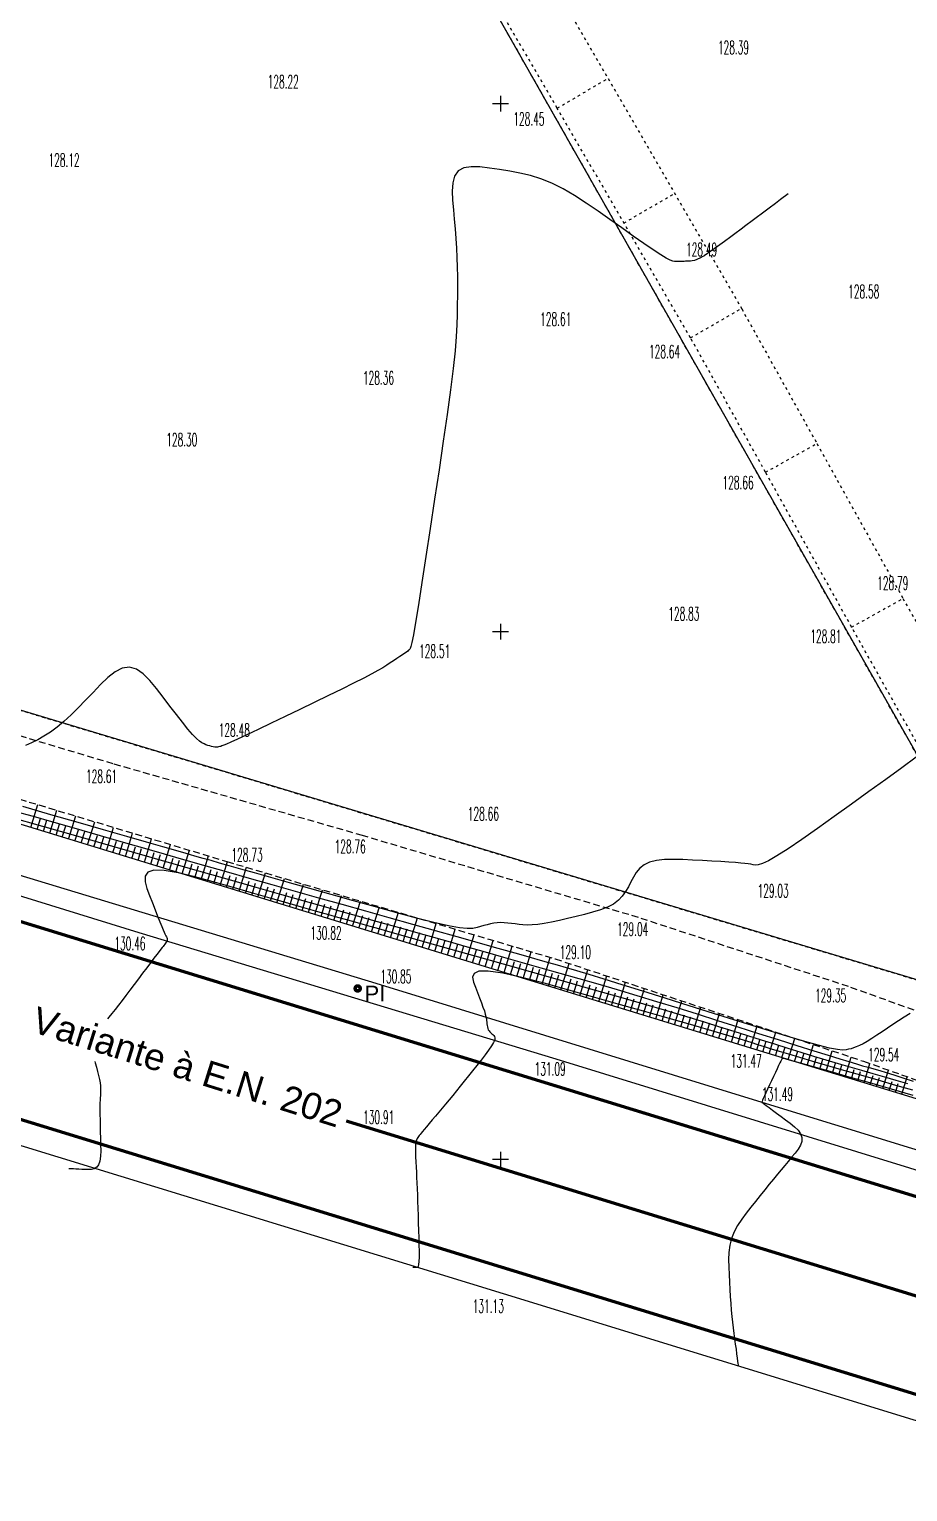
# Model space of a CAD drawing. Header units: metres. Extents: x -11440 to -11260, y 271097 to 271240.
# Drawn here: x -11357.8 to -11324.6, y 271127.4 to 271182.8 of the extents above; entities that cross this region are included whole.
import ezdxf

# ---------------------------------------------------------------- set-up
doc = ezdxf.new("R2010")
doc.units = ezdxf.units.M
doc.header["$LTSCALE"] = 0.04
for name, pattern in [('DOT2', [3.175, 0, -3.175]), ('HIDDEN', [9.525, 6.35, -3.175]), ('HIDDEN2', [4.7625, 3.175, -1.5875])]:
    doc.linetypes.add(name, pattern=pattern)
for name, color, linetype in [('A-cotas', 223, 'Continuous'), ('A-Invisivel', 1, 'HIDDEN2'), ('CV', 40, 'Continuous'), ('CVD', 9, 'Continuous'), ('I-poste_ilumi', 4, 'Continuous'), ('leg-txtcinza', 250, 'Continuous'), ('P-Bardos', 64, 'DOT2'), ('P-Caminho', 1, 'HIDDEN'), ('P-Estrada', 251, 'Continuous'), ('P-Limite1', 222, 'Continuous'), ('P-Passadiço', 1, 'Continuous'), ('P-Talude_Base', 126, 'HIDDEN'), ('P-Talude_Trama', 126, 'Continuous'), ('P-Texto', 148, 'Continuous'), ('pla-rede_geodesica', 4, 'Continuous'), ('T-SinHorizontal', 254, 'Continuous')]:
    doc.layers.add(name, color=color, linetype=linetype)
doc.styles.add('ARIAL', font='arial.ttf')
doc.styles.add('COTAS', font='romans.shx', dxfattribs={"width": 0.6, "height": 0.6})

msp = doc.modelspace()

# ---------------------------------------------------------------- linework, layer by layer
at = {"layer": 'A-Invisivel'}
msp.add_lwpolyline([(-11375.188, 271162.14), (-11318.395, 271145.052), (-11341.286, 271185.419), (-11349.49, 271198.1)], dxfattribs=at)
at = {"layer": 'CV', "linetype": 'Continuous'}
for points in [[(-11329.112, 271176.585, 128.5), (-11329.393, 271176.375, 128.5), (-11329.591, 271176.226, 128.5), (-11329.829, 271176.048, 128.5), (-11330.08, 271175.859, 128.5), (-11330.318, 271175.68, 128.5), (-11330.516, 271175.532, 128.5), (-11330.516, 271175.532, 128.5), (-11330.655, 271175.428, 128.5), (-11330.754, 271175.354, 128.5), (-11330.839, 271175.29, 128.5), (-11330.938, 271175.215, 128.5), (-11331.077, 271175.111, 128.5), (-11331.077, 271175.111, 128.5), (-11331.275, 271174.963, 128.5), (-11331.516, 271174.784, 128.5), (-11331.776, 271174.595, 128.5), (-11332.03, 271174.415, 128.5), (-11332.253, 271174.266, 128.5), (-11332.253, 271174.266, 128.5), (-11332.428, 271174.161, 128.5), (-11332.56, 271174.096, 128.5), (-11332.658, 271174.061, 128.5), (-11332.735, 271174.046, 128.5), (-11332.801, 271174.04, 128.5), (-11332.801, 271174.04, 128.5), (-11332.865, 271174.037, 128.5), (-11332.928, 271174.034, 128.5), (-11332.99, 271174.03, 128.5), (-11333.05, 271174.027, 128.5), (-11333.107, 271174.025, 128.5), (-11333.107, 271174.025, 128.5), (-11333.161, 271174.023, 128.5), (-11333.213, 271174.022, 128.5), (-11333.262, 271174.02, 128.5), (-11333.311, 271174.019, 128.5), (-11333.358, 271174.018, 128.5), (-11333.358, 271174.018, 128.5), (-11333.408, 271174.02, 128.5), (-11333.475, 271174.034, 128.5), (-11333.573, 271174.074, 128.5), (-11333.721, 271174.152, 128.5), (-11333.933, 271174.281, 128.5), (-11333.933, 271174.281, 128.5), (-11334.22, 271174.47, 128.5), (-11334.572, 271174.71, 128.5), (-11334.972, 271174.989, 128.5), (-11335.405, 271175.293, 128.5), (-11335.854, 271175.61, 128.5), (-11335.854, 271175.61, 128.5), (-11336.305, 271175.927, 128.5), (-11336.754, 271176.234, 128.5), (-11337.197, 271176.521, 128.5), (-11337.631, 271176.776, 128.5), (-11338.055, 271176.99, 128.5), (-11338.055, 271176.99, 128.5), (-11338.467, 271177.155, 128.5), (-11338.867, 271177.279, 128.5), (-11339.26, 271177.372, 128.5), (-11339.646, 271177.444, 128.5), (-11340.031, 271177.506, 128.5), (-11340.031, 271177.506, 128.5), (-11340.412, 271177.564, 128.5), (-11340.776, 271177.604, 128.5), (-11341.107, 271177.61, 128.5), (-11341.388, 271177.566, 128.5), (-11341.602, 271177.453, 128.5), (-11341.602, 271177.453, 128.5), (-11341.738, 271177.262, 128.5), (-11341.808, 271177.002, 128.5), (-11341.828, 271176.691, 128.5), (-11341.814, 271176.347, 128.5), (-11341.784, 271175.985, 128.5), (-11341.784, 271175.985, 128.5), (-11341.751, 271175.621, 128.5), (-11341.72, 271175.257, 128.5), (-11341.692, 271174.894, 128.5), (-11341.667, 271174.531, 128.5), (-11341.649, 271174.17, 128.5), (-11341.649, 271174.17, 128.5), (-11341.637, 271173.811, 128.5), (-11341.631, 271173.452, 128.5), (-11341.629, 271173.095, 128.5), (-11341.631, 271172.739, 128.5), (-11341.633, 271172.382, 128.5), (-11341.633, 271172.382, 128.5), (-11341.637, 271172.021, 128.5), (-11341.648, 271171.629, 128.5), (-11341.671, 271171.177, 128.5), (-11341.715, 271170.633, 128.5), (-11341.786, 271169.968, 128.5), (-11341.786, 271169.968, 128.5), (-11341.887, 271169.16, 128.5), (-11342.016, 271168.231, 128.5), (-11342.164, 271167.211, 128.5), (-11342.325, 271166.13, 128.5), (-11342.494, 271165.019, 128.5), (-11342.494, 271165.019, 128.5), (-11342.662, 271163.91, 128.5), (-11342.824, 271162.844, 128.5), (-11342.974, 271161.867, 128.5), (-11343.106, 271161.021, 128.5), (-11343.214, 271160.35, 128.5), (-11343.214, 271160.35, 128.5), (-11343.294, 271159.884, 128.5), (-11343.35, 271159.594, 128.5), (-11343.388, 271159.435, 128.5), (-11343.413, 271159.364, 128.5), (-11343.433, 271159.337, 128.5), (-11343.433, 271159.337, 128.5), (-11343.452, 271159.316, 128.5), (-11343.476, 271159.293, 128.5), (-11343.508, 271159.265, 128.5), (-11343.554, 271159.229, 128.5), (-11343.618, 271159.183, 128.5), (-11343.618, 271159.183, 128.5), (-11343.703, 271159.125, 128.5), (-11343.805, 271159.056, 128.5), (-11343.92, 271158.98, 128.5), (-11344.045, 271158.898, 128.5), (-11344.174, 271158.814, 128.5), (-11344.174, 271158.814, 128.5), (-11344.306, 271158.728, 128.5), (-11344.455, 271158.635, 128.5), (-11344.639, 271158.527, 128.5), (-11344.874, 271158.397, 128.5), (-11345.177, 271158.239, 128.5), (-11345.177, 271158.239, 128.5), (-11345.56, 271158.046, 128.5), (-11346.011, 271157.824, 128.5), (-11346.513, 271157.58, 128.5), (-11347.049, 271157.321, 128.5), (-11347.602, 271157.056, 128.5), (-11347.602, 271157.056, 128.5), (-11348.155, 271156.79, 128.5), (-11348.687, 271156.535, 128.5), (-11349.178, 271156.3, 128.5), (-11349.607, 271156.096, 128.5), (-11349.954, 271155.932, 128.5), (-11349.954, 271155.932, 128.5), (-11350.205, 271155.816, 128.5), (-11350.373, 271155.741, 128.5), (-11350.479, 271155.696, 128.5), (-11350.544, 271155.671, 128.5), (-11350.589, 271155.656, 128.5), (-11350.589, 271155.656, 128.5), (-11350.63, 271155.644, 128.5), (-11350.672, 271155.633, 128.5), (-11350.717, 271155.625, 128.5), (-11350.766, 271155.621, 128.5), (-11350.819, 271155.624, 128.5), (-11350.819, 271155.624, 128.5), (-11350.878, 271155.634, 128.5), (-11350.942, 271155.65, 128.5), (-11351.009, 271155.67, 128.5), (-11351.079, 271155.693, 128.5), (-11351.15, 271155.718, 128.5), (-11351.15, 271155.718, 128.5), (-11351.222, 271155.746, 128.5), (-11351.302, 271155.785, 128.5), (-11351.396, 271155.849, 128.5), (-11351.511, 271155.951, 128.5), (-11351.656, 271156.102, 128.5), (-11351.656, 271156.102, 128.5), (-11351.835, 271156.31, 128.5), (-11352.042, 271156.568, 128.5), (-11352.271, 271156.862, 128.5), (-11352.515, 271157.182, 128.5), (-11352.766, 271157.513, 128.5), (-11352.766, 271157.513, 128.5), (-11353.018, 271157.843, 128.5), (-11353.271, 271158.147, 128.5), (-11353.527, 271158.401, 128.5), (-11353.786, 271158.58, 128.5), (-11354.05, 271158.657, 128.5), (-11354.05, 271158.657, 128.5), (-11354.319, 271158.617, 128.5), (-11354.592, 271158.476, 128.5), (-11354.869, 271158.26, 128.5), (-11355.148, 271157.993, 128.5), (-11355.428, 271157.701, 128.5), (-11355.428, 271157.701, 128.5), (-11355.708, 271157.405, 128.5), (-11355.986, 271157.118, 128.5), (-11356.26, 271156.846, 128.5), (-11356.528, 271156.596, 128.5), (-11356.789, 271156.376, 128.5), (-11356.789, 271156.376, 128.5), (-11357.041, 271156.192, 128.5), (-11357.285, 271156.038, 128.5), (-11357.523, 271155.907, 128.5), (-11357.758, 271155.791, 128.5), (-11357.99, 271155.683, 128.5)], [(-11324.257, 271155.242, 129), (-11324.807, 271154.838, 129), (-11325.411, 271154.401, 129), (-11326.051, 271153.94, 129), (-11326.708, 271153.467, 129), (-11326.708, 271153.467, 129), (-11327.365, 271152.996, 129), (-11327.999, 271152.544, 129), (-11328.587, 271152.132, 129), (-11329.105, 271151.778, 129), (-11329.532, 271151.503, 129), (-11329.532, 271151.503, 129), (-11329.851, 271151.319, 129), (-11330.078, 271151.214, 129), (-11330.236, 271151.167, 129), (-11330.347, 271151.16, 129), (-11330.436, 271151.172, 129), (-11330.436, 271151.172, 129), (-11330.523, 271151.188, 129), (-11330.621, 271151.203, 129), (-11330.743, 271151.219, 129), (-11330.898, 271151.236, 129), (-11331.1, 271151.253, 129), (-11331.1, 271151.253, 129), (-11331.356, 271151.27, 129), (-11331.657, 271151.289, 129), (-11331.993, 271151.308, 129), (-11332.352, 271151.327, 129), (-11332.722, 271151.346, 129), (-11332.722, 271151.346, 129), (-11333.093, 271151.364, 129), (-11333.452, 271151.374, 129), (-11333.789, 271151.367, 129), (-11334.093, 271151.336, 129), (-11334.353, 271151.272, 129), (-11334.353, 271151.272, 129), (-11334.561, 271151.17, 129), (-11334.724, 271151.036, 129), (-11334.855, 271150.876, 129), (-11334.963, 271150.701, 129), (-11335.06, 271150.517, 129), (-11335.06, 271150.517, 129), (-11335.156, 271150.332, 129), (-11335.262, 271150.152, 129), (-11335.386, 271149.981, 129), (-11335.536, 271149.823, 129), (-11335.723, 271149.682, 129), (-11335.723, 271149.682, 129), (-11335.952, 271149.562, 129), (-11336.217, 271149.459, 129), (-11336.509, 271149.369, 129), (-11336.818, 271149.287, 129), (-11337.137, 271149.211, 129), (-11337.137, 271149.211, 129), (-11337.456, 271149.135, 129), (-11337.768, 271149.063, 129), (-11338.066, 271148.999, 129), (-11338.342, 271148.947, 129), (-11338.588, 271148.909, 129), (-11338.588, 271148.909, 129), (-11338.802, 271148.89, 129), (-11338.986, 271148.885, 129), (-11339.149, 271148.893, 129), (-11339.297, 271148.907, 129), (-11339.439, 271148.926, 129), (-11339.439, 271148.926, 129), (-11339.578, 271148.944, 129), (-11339.718, 271148.961, 129), (-11339.856, 271148.973, 129), (-11339.991, 271148.977, 129), (-11340.125, 271148.973, 129), (-11340.125, 271148.973, 129), (-11340.255, 271148.957, 129), (-11340.382, 271148.932, 129), (-11340.508, 271148.9, 129), (-11340.632, 271148.864, 129), (-11340.756, 271148.825, 129), (-11340.756, 271148.825, 129), (-11340.884, 271148.787, 129), (-11341.041, 271148.761, 129), (-11341.255, 271148.756, 129), (-11341.555, 271148.785, 129), (-11341.969, 271148.857, 129), (-11341.969, 271148.857, 129), (-11342.517, 271148.981, 129), (-11343.18, 271149.149, 129), (-11343.929, 271149.349, 129), (-11344.734, 271149.572, 129), (-11345.569, 271149.806, 129), (-11345.569, 271149.806, 129), (-11346.404, 271150.041, 129), (-11347.218, 271150.269, 129), (-11347.989, 271150.486, 129), (-11348.695, 271150.684, 129), (-11349.315, 271150.859, 129), (-11349.315, 271150.859, 129), (-11349.834, 271151.006, 129), (-11350.267, 271151.128, 129), (-11350.634, 271151.233, 129), (-11350.959, 271151.326, 129), (-11351.262, 271151.412, 129), (-11351.262, 271151.412, 129), (-11351.567, 271151.5, 129), (-11351.902, 271151.596, 129), (-11352.298, 271151.709, 129), (-11352.786, 271151.849, 129), (-11353.397, 271152.025, 129), (-11353.397, 271152.025, 129), (-11354.15, 271152.241, 129), (-11355.026, 271152.493, 129), (-11355.994, 271152.771, 129), (-11357.022, 271153.066, 129), (-11358.082, 271153.371, 129)], [(-11324.489, 271145.535, 129.5), (-11324.717, 271145.391, 129.5), (-11324.934, 271145.251, 129.5), (-11325.142, 271145.112, 129.5), (-11325.346, 271144.975, 129.5), (-11325.346, 271144.975, 129.5), (-11325.549, 271144.839, 129.5), (-11325.747, 271144.708, 129.5), (-11325.936, 271144.585, 129.5), (-11326.112, 271144.477, 129.5), (-11326.27, 271144.386, 129.5), (-11326.27, 271144.386, 129.5), (-11326.406, 271144.317, 129.5), (-11326.525, 271144.266, 129.5), (-11326.63, 271144.229, 129.5), (-11326.726, 271144.201, 129.5), (-11326.817, 271144.178, 129.5), (-11326.817, 271144.178, 129.5), (-11326.913, 271144.157, 129.5), (-11327.043, 271144.15, 129.5), (-11327.24, 271144.167, 129.5), (-11327.538, 271144.223, 129.5), (-11327.971, 271144.329, 129.5), (-11327.971, 271144.329, 129.5), (-11328.56, 271144.494, 129.5), (-11329.285, 271144.711, 129.5), (-11330.109, 271144.965, 129.5), (-11331.002, 271145.244, 129.5), (-11331.927, 271145.537, 129.5), (-11331.927, 271145.537, 129.5), (-11332.855, 271145.83, 129.5), (-11333.757, 271146.114, 129.5), (-11334.611, 271146.383, 129.5), (-11335.39, 271146.627, 129.5), (-11336.072, 271146.838, 129.5), (-11336.072, 271146.838, 129.5), (-11336.638, 271147.011, 129.5), (-11337.106, 271147.151, 129.5), (-11337.5, 271147.267, 129.5), (-11337.845, 271147.366, 129.5), (-11338.165, 271147.457, 129.5), (-11338.165, 271147.457, 129.5), (-11338.485, 271147.548, 129.5), (-11338.828, 271147.645, 129.5), (-11339.217, 271147.755, 129.5), (-11339.676, 271147.885, 129.5), (-11340.226, 271148.04, 129.5), (-11340.226, 271148.04, 129.5), (-11340.884, 271148.225, 129.5), (-11341.635, 271148.436, 129.5), (-11342.455, 271148.666, 129.5), (-11343.32, 271148.909, 129.5), (-11344.209, 271149.159, 129.5), (-11344.209, 271149.159, 129.5), (-11345.102, 271149.409, 129.5), (-11345.992, 271149.66, 129.5), (-11346.88, 271149.909, 129.5), (-11347.762, 271150.158, 129.5), (-11348.638, 271150.406, 129.5), (-11348.638, 271150.406, 129.5), (-11349.507, 271150.653, 129.5), (-11350.369, 271150.898, 129.5), (-11351.226, 271151.143, 129.5), (-11352.08, 271151.387, 129.5), (-11352.932, 271151.631, 129.5), (-11352.932, 271151.631, 129.5), (-11353.782, 271151.874, 129.5), (-11354.623, 271152.115, 129.5), (-11355.442, 271152.35, 129.5), (-11356.232, 271152.576, 129.5), (-11356.981, 271152.79, 129.5), (-11356.981, 271152.79, 129.5), (-11357.683, 271152.992, 129.5), (-11358.344, 271153.181, 129.5)], [(-11324.573, 271142.868, 130.5), (-11325.012, 271142.997, 130.5), (-11325.448, 271143.124, 130.5), (-11325.884, 271143.25, 130.5), (-11325.884, 271143.25, 130.5), (-11326.321, 271143.376, 130.5), (-11326.76, 271143.503, 130.5), (-11327.206, 271143.634, 130.5), (-11327.661, 271143.768, 130.5), (-11328.128, 271143.909, 130.5), (-11328.128, 271143.909, 130.5), (-11328.61, 271144.056, 130.5), (-11329.104, 271144.21, 130.5), (-11329.608, 271144.367, 130.5), (-11330.118, 271144.528, 130.5), (-11330.631, 271144.69, 130.5), (-11330.631, 271144.69, 130.5), (-11331.148, 271144.853, 130.5), (-11331.69, 271145.023, 130.5), (-11332.28, 271145.205, 130.5), (-11332.942, 271145.405, 130.5), (-11333.699, 271145.63, 130.5), (-11333.699, 271145.63, 130.5), (-11334.57, 271145.884, 130.5), (-11335.536, 271146.162, 130.5), (-11336.574, 271146.459, 130.5), (-11337.661, 271146.768, 130.5), (-11338.771, 271147.084, 130.5), (-11338.771, 271147.084, 130.5), (-11339.88, 271147.398, 130.5), (-11340.952, 271147.703, 130.5), (-11341.953, 271147.987, 130.5), (-11342.845, 271148.24, 130.5), (-11343.594, 271148.452, 130.5), (-11343.594, 271148.452, 130.5), (-11344.174, 271148.617, 130.5), (-11344.611, 271148.74, 130.5), (-11344.939, 271148.833, 130.5), (-11345.195, 271148.905, 130.5), (-11345.416, 271148.967, 130.5), (-11345.416, 271148.967, 130.5), (-11345.634, 271149.028, 130.5), (-11345.872, 271149.095, 130.5), (-11346.152, 271149.174, 130.5), (-11346.495, 271149.271, 130.5), (-11346.92, 271149.392, 130.5), (-11346.92, 271149.392, 130.5), (-11347.443, 271149.541, 130.5), (-11348.048, 271149.714, 130.5), (-11348.716, 271149.905, 130.5), (-11349.425, 271150.108, 130.5), (-11350.156, 271150.317, 130.5), (-11350.156, 271150.317, 130.5), (-11350.884, 271150.524, 130.5), (-11351.578, 271150.712, 130.5), (-11352.205, 271150.86, 130.5), (-11352.731, 271150.951, 130.5), (-11353.123, 271150.964, 130.5), (-11353.123, 271150.964, 130.5), (-11353.358, 271150.887, 130.5), (-11353.458, 271150.733, 130.5), (-11353.457, 271150.52, 130.5), (-11353.389, 271150.269, 130.5), (-11353.288, 271149.999, 130.5), (-11353.288, 271149.999, 130.5), (-11353.181, 271149.726, 130.5), (-11353.078, 271149.464, 130.5), (-11352.982, 271149.221, 130.5), (-11352.897, 271149.007, 130.5), (-11352.827, 271148.832, 130.5), (-11352.827, 271148.832, 130.5), (-11352.773, 271148.701, 130.5), (-11352.734, 271148.61, 130.5), (-11352.705, 271148.548, 130.5), (-11352.684, 271148.505, 130.5), (-11352.666, 271148.472, 130.5), (-11352.666, 271148.472, 130.5), (-11352.649, 271148.44, 130.5), (-11352.634, 271148.408, 130.5), (-11352.623, 271148.375, 130.5), (-11352.618, 271148.342, 130.5), (-11352.621, 271148.307, 130.5), (-11352.621, 271148.307, 130.5), (-11352.634, 271148.271, 130.5), (-11352.654, 271148.234, 130.5), (-11352.68, 271148.195, 130.5), (-11352.71, 271148.156, 130.5), (-11352.742, 271148.117, 130.5), (-11352.742, 271148.117, 130.5), (-11352.776, 271148.076, 130.5), (-11352.814, 271148.029, 130.5), (-11352.863, 271147.967, 130.5), (-11352.927, 271147.885, 130.5), (-11353.011, 271147.774, 130.5), (-11353.011, 271147.774, 130.5), (-11353.12, 271147.631, 130.5), (-11353.249, 271147.459, 130.5), (-11353.394, 271147.267, 130.5), (-11353.549, 271147.06, 130.5), (-11353.709, 271146.847, 130.5), (-11353.709, 271146.847, 130.5), (-11353.869, 271146.633, 130.5), (-11354.028, 271146.422, 130.5), (-11354.181, 271146.218, 130.5), (-11354.329, 271146.025, 130.5), (-11354.467, 271145.846, 130.5), (-11354.467, 271145.846, 130.5), (-11354.595, 271145.683, 130.5), (-11354.714, 271145.534, 130.5), (-11354.826, 271145.395, 130.5), (-11354.877, 271145.333, 130.5)], [(-11324.39, 271142.626, 131), (-11325.035, 271142.812, 131), (-11325.695, 271143.003, 131), (-11325.695, 271143.003, 131), (-11326.355, 271143.193, 131), (-11326.998, 271143.379, 131), (-11327.608, 271143.556, 131), (-11328.168, 271143.719, 131), (-11328.663, 271143.865, 131), (-11328.663, 271143.865, 131), (-11329.081, 271143.99, 131), (-11329.432, 271144.096, 131), (-11329.734, 271144.189, 131), (-11330.004, 271144.274, 131), (-11330.256, 271144.353, 131), (-11330.256, 271144.353, 131), (-11330.511, 271144.434, 131), (-11330.795, 271144.522, 131), (-11331.138, 271144.626, 131), (-11331.569, 271144.755, 131), (-11332.118, 271144.915, 131), (-11332.118, 271144.915, 131), (-11332.804, 271145.113, 131), (-11333.607, 271145.343, 131), (-11334.499, 271145.598, 131), (-11335.449, 271145.868, 131), (-11336.429, 271146.146, 131), (-11336.429, 271146.146, 131), (-11337.406, 271146.422, 131), (-11338.341, 271146.679, 131), (-11339.191, 271146.898, 131), (-11339.913, 271147.058, 131), (-11340.464, 271147.141, 131), (-11340.464, 271147.141, 131), (-11340.817, 271147.135, 131), (-11341, 271147.051, 131), (-11341.054, 271146.909, 131), (-11341.024, 271146.728, 131), (-11340.95, 271146.529, 131), (-11340.95, 271146.529, 131), (-11340.87, 271146.327, 131), (-11340.794, 271146.13, 131), (-11340.723, 271145.945, 131), (-11340.661, 271145.777, 131), (-11340.61, 271145.631, 131), (-11340.61, 271145.631, 131), (-11340.574, 271145.512, 131), (-11340.55, 271145.415, 131), (-11340.534, 271145.335, 131), (-11340.524, 271145.267, 131), (-11340.518, 271145.204, 131), (-11340.518, 271145.204, 131), (-11340.511, 271145.142, 131), (-11340.503, 271145.082, 131), (-11340.493, 271145.024, 131), (-11340.478, 271144.969, 131), (-11340.459, 271144.92, 131), (-11340.459, 271144.92, 131), (-11340.433, 271144.876, 131), (-11340.401, 271144.838, 131), (-11340.366, 271144.803, 131), (-11340.328, 271144.77, 131), (-11340.289, 271144.739, 131), (-11340.289, 271144.739, 131), (-11340.251, 271144.707, 131), (-11340.221, 271144.668, 131), (-11340.207, 271144.615, 131), (-11340.217, 271144.542, 131), (-11340.258, 271144.441, 131), (-11340.258, 271144.441, 131), (-11340.338, 271144.308, 131), (-11340.449, 271144.148, 131), (-11340.584, 271143.967, 131), (-11340.735, 271143.772, 131), (-11340.894, 271143.57, 131), (-11340.894, 271143.57, 131), (-11341.054, 271143.368, 131), (-11341.213, 271143.168, 131), (-11341.369, 271142.971, 131), (-11341.521, 271142.781, 131), (-11341.668, 271142.599, 131), (-11341.668, 271142.599, 131), (-11341.809, 271142.427, 131), (-11341.944, 271142.263, 131), (-11342.076, 271142.105, 131), (-11342.205, 271141.952, 131), (-11342.332, 271141.8, 131), (-11342.332, 271141.8, 131), (-11342.459, 271141.65, 131), (-11342.582, 271141.504, 131), (-11342.696, 271141.367, 131), (-11342.799, 271141.245, 131), (-11342.886, 271141.141, 131), (-11342.886, 271141.141, 131), (-11342.954, 271141.059, 131), (-11343.006, 271140.996, 131), (-11343.046, 271140.947, 131), (-11343.078, 271140.907, 131), (-11343.106, 271140.872, 131), (-11343.106, 271140.872, 131), (-11343.133, 271140.836, 131), (-11343.159, 271140.794, 131), (-11343.181, 271140.739, 131), (-11343.199, 271140.665, 131), (-11343.212, 271140.565, 131), (-11343.212, 271140.565, 131), (-11343.217, 271140.434, 131), (-11343.216, 271140.278, 131), (-11343.211, 271140.103, 131), (-11343.203, 271139.914, 131), (-11343.194, 271139.719, 131), (-11343.194, 271139.719, 131), (-11343.184, 271139.522, 131), (-11343.174, 271139.322, 131), (-11343.165, 271139.115, 131), (-11343.155, 271138.897, 131), (-11343.146, 271138.666, 131), (-11343.146, 271138.666, 131), (-11343.137, 271138.417, 131), (-11343.128, 271138.155, 131), (-11343.119, 271137.883, 131), (-11343.111, 271137.603, 131), (-11343.102, 271137.32, 131), (-11343.102, 271137.32, 131), (-11343.094, 271137.038, 131), (-11343.087, 271136.767, 131), (-11343.083, 271136.519, 131), (-11343.083, 271136.306, 131), (-11343.088, 271136.138, 131), (-11343.088, 271136.138, 131), (-11343.1, 271136.023, 131), (-11343.117, 271135.954, 131), (-11343.139, 271135.919, 131), (-11343.163, 271135.907, 131), (-11343.188, 271135.906, 131), (-11343.188, 271135.906, 131), (-11343.214, 271135.908, 131), (-11343.238, 271135.909, 131), (-11343.261, 271135.91, 131), (-11343.28, 271135.911, 131), (-11343.296, 271135.911, 131), (-11343.296, 271135.911, 131), (-11343.306, 271135.912, 131), (-11343.312, 271135.912, 131), (-11343.316, 271135.912, 131)], [(-11324.37, 271142.428, 131.5), (-11325.191, 271142.665, 131.5), (-11325.191, 271142.665, 131.5), (-11326.011, 271142.902, 131.5), (-11326.799, 271143.129, 131.5), (-11327.52, 271143.336, 131.5), (-11328.143, 271143.514, 131.5), (-11328.635, 271143.653, 131.5), (-11328.635, 271143.653, 131.5), (-11328.973, 271143.746, 131.5), (-11329.18, 271143.8, 131.5), (-11329.288, 271143.824, 131.5), (-11329.33, 271143.829, 131.5), (-11329.339, 271143.825, 131.5), (-11329.339, 271143.825, 131.5), (-11329.344, 271143.817, 131.5), (-11329.351, 271143.804, 131.5), (-11329.364, 271143.778, 131.5), (-11329.386, 271143.734, 131.5), (-11329.419, 271143.664, 131.5), (-11329.419, 271143.664, 131.5), (-11329.466, 271143.566, 131.5), (-11329.524, 271143.443, 131.5), (-11329.59, 271143.302, 131.5), (-11329.663, 271143.148, 131.5), (-11329.738, 271142.987, 131.5), (-11329.738, 271142.987, 131.5), (-11329.814, 271142.827, 131.5), (-11329.886, 271142.674, 131.5), (-11329.952, 271142.532, 131.5), (-11330.008, 271142.41, 131.5), (-11330.051, 271142.314, 131.5), (-11330.051, 271142.314, 131.5), (-11330.08, 271142.247, 131.5), (-11330.095, 271142.205, 131.5), (-11330.101, 271142.182, 131.5), (-11330.101, 271142.172, 131.5), (-11330.098, 271142.169, 131.5), (-11330.098, 271142.169, 131.5), (-11330.092, 271142.165, 131.5), (-11330.08, 271142.157, 131.5), (-11330.055, 271142.138, 131.5), (-11330.008, 271142.104, 131.5), (-11329.935, 271142.05, 131.5), (-11329.935, 271142.05, 131.5), (-11329.829, 271141.971, 131.5), (-11329.697, 271141.873, 131.5), (-11329.543, 271141.759, 131.5), (-11329.377, 271141.635, 131.5), (-11329.203, 271141.505, 131.5), (-11329.203, 271141.505, 131.5), (-11329.03, 271141.375, 131.5), (-11328.869, 271141.244, 131.5), (-11328.733, 271141.111, 131.5), (-11328.633, 271140.975, 131.5), (-11328.582, 271140.835, 131.5), (-11328.582, 271140.835, 131.5), (-11328.587, 271140.691, 131.5), (-11328.642, 271140.544, 131.5), (-11328.732, 271140.393, 131.5), (-11328.847, 271140.241, 131.5), (-11328.974, 271140.088, 131.5), (-11328.974, 271140.088, 131.5), (-11329.104, 271139.934, 131.5), (-11329.236, 271139.777, 131.5), (-11329.371, 271139.615, 131.5), (-11329.513, 271139.443, 131.5), (-11329.662, 271139.26, 131.5), (-11329.662, 271139.26, 131.5), (-11329.821, 271139.064, 131.5), (-11329.988, 271138.856, 131.5), (-11330.161, 271138.64, 131.5), (-11330.338, 271138.417, 131.5), (-11330.516, 271138.192, 131.5), (-11330.516, 271138.192, 131.5), (-11330.694, 271137.966, 131.5), (-11330.864, 271137.738, 131.5), (-11331.019, 271137.505, 131.5), (-11331.151, 271137.265, 131.5), (-11331.251, 271137.015, 131.5), (-11331.251, 271137.015, 131.5), (-11331.316, 271136.755, 131.5), (-11331.349, 271136.486, 131.5), (-11331.36, 271136.21, 131.5), (-11331.355, 271135.929, 131.5), (-11331.342, 271135.645, 131.5), (-11331.342, 271135.645, 131.5), (-11331.327, 271135.362, 131.5), (-11331.313, 271135.082, 131.5), (-11331.297, 271134.809, 131.5), (-11331.279, 271134.545, 131.5), (-11331.26, 271134.294, 131.5), (-11331.26, 271134.294, 131.5), (-11331.238, 271134.058, 131.5), (-11331.214, 271133.835, 131.5), (-11331.188, 271133.621, 131.5), (-11331.161, 271133.414, 131.5), (-11331.134, 271133.21, 131.5), (-11331.134, 271133.21, 131.5), (-11331.107, 271133.008, 131.5), (-11331.081, 271132.814, 131.5), (-11331.057, 271132.636, 131.5), (-11331.036, 271132.483, 131.5), (-11331.02, 271132.362, 131.5), (-11331.02, 271132.362, 131.5), (-11331.009, 271132.28, 131.5), (-11331.002, 271132.229, 131.5), (-11330.999, 271132.204, 131.5)], [(-11355.355, 271143.713, 130.5), (-11355.343, 271143.668, 130.5), (-11355.343, 271143.668, 130.5), (-11355.298, 271143.502, 130.5), (-11355.255, 271143.34, 130.5), (-11355.217, 271143.185, 130.5), (-11355.185, 271143.04, 130.5), (-11355.161, 271142.908, 130.5), (-11355.161, 271142.908, 130.5), (-11355.146, 271142.792, 130.5), (-11355.14, 271142.689, 130.5), (-11355.139, 271142.596, 130.5), (-11355.143, 271142.51, 130.5), (-11355.149, 271142.427, 130.5), (-11355.149, 271142.427, 130.5), (-11355.155, 271142.344, 130.5), (-11355.161, 271142.255, 130.5), (-11355.165, 271142.152, 130.5), (-11355.168, 271142.031, 130.5), (-11355.169, 271141.884, 130.5), (-11355.169, 271141.884, 130.5), (-11355.167, 271141.707, 130.5), (-11355.163, 271141.504, 130.5), (-11355.158, 271141.282, 130.5), (-11355.151, 271141.048, 130.5), (-11355.144, 271140.807, 130.5), (-11355.144, 271140.807, 130.5), (-11355.138, 271140.566, 130.5), (-11355.136, 271140.336, 130.5), (-11355.146, 271140.125, 130.5), (-11355.171, 271139.944, 130.5), (-11355.217, 271139.803, 130.5), (-11355.217, 271139.803, 130.5), (-11355.288, 271139.708, 130.5), (-11355.379, 271139.653, 130.5), (-11355.487, 271139.627, 130.5), (-11355.605, 271139.621, 130.5), (-11355.728, 271139.626, 130.5), (-11355.728, 271139.626, 130.5), (-11355.851, 271139.631, 130.5), (-11355.969, 271139.637, 130.5), (-11356.077, 271139.642, 130.5), (-11356.171, 271139.646, 130.5), (-11356.244, 271139.65, 130.5), (-11356.244, 271139.65, 130.5), (-11356.295, 271139.652, 130.5), (-11356.325, 271139.654, 130.5), (-11356.341, 271139.654, 130.5)]]:
    msp.add_polyline3d(points, dxfattribs=at)
at = {"layer": 'CVD', "linetype": 'Continuous'}
msp.add_polyline3d([(-11358.587, 271152.99, 130), (-11357.343, 271152.634, 130), (-11355.998, 271152.249, 130), (-11354.602, 271151.85, 130), (-11354.602, 271151.85, 130), (-11353.203, 271151.449, 130), (-11351.839, 271151.059, 130), (-11350.542, 271150.688, 130), (-11349.347, 271150.347, 130), (-11348.289, 271150.045, 130), (-11348.289, 271150.045, 130), (-11347.389, 271149.79, 130), (-11346.626, 271149.573, 130), (-11345.965, 271149.387, 130), (-11345.372, 271149.22, 130), (-11344.812, 271149.063, 130), (-11344.812, 271149.063, 130), (-11344.258, 271148.907, 130), (-11343.697, 271148.749, 130), (-11343.123, 271148.588, 130), (-11342.529, 271148.421, 130), (-11341.91, 271148.246, 130), (-11341.91, 271148.246, 130), (-11341.261, 271148.062, 130), (-11340.585, 271147.871, 130), (-11339.89, 271147.674, 130), (-11339.182, 271147.473, 130), (-11338.468, 271147.27, 130), (-11338.468, 271147.27, 130), (-11337.752, 271147.067, 130), (-11337.034, 271146.862, 130), (-11336.311, 271146.653, 130), (-11335.58, 271146.44, 130), (-11334.84, 271146.22, 130), (-11334.84, 271146.22, 130), (-11334.088, 271145.991, 130), (-11333.326, 271145.756, 130), (-11332.557, 271145.516, 130), (-11331.782, 271145.272, 130), (-11331.006, 271145.027, 130), (-11331.006, 271145.027, 130), (-11330.232, 271144.782, 130), (-11329.482, 271144.545, 130), (-11328.776, 271144.323, 130), (-11328.139, 271144.123, 130), (-11327.593, 271143.953, 130), (-11327.593, 271143.953, 130), (-11327.153, 271143.817, 130), (-11326.803, 271143.711, 130), (-11326.522, 271143.627, 130), (-11326.286, 271143.558, 130), (-11326.073, 271143.497, 130), (-11326.073, 271143.497, 130), (-11325.862, 271143.436, 130), (-11325.638, 271143.37, 130), (-11325.39, 271143.295, 130), (-11325.105, 271143.207, 130), (-11324.77, 271143.1, 130), (-11324.77, 271143.1, 130), (-11324.378, 271142.972, 130)], dxfattribs=at)
at = {"layer": 'I-poste_ilumi', "const_width": 0.188}
msp.add_lwpolyline([(-11345.473, 271146.484, 1), (-11345.337, 271146.484, 1)], format="xyb", close=True, dxfattribs=at)
at = {"layer": 'P-Bardos'}
for points in [[(-11347.194, 271199.318), (-11339.689, 271187.417), (-11335.926, 271180.955), (-11330.864, 271172.231), (-11328.016, 271167.124), (-11324.759, 271161.258), (-11319.535, 271151.98), (-11314.986, 271144.053), (-11318.072, 271144.955), (-11321.472, 271150.879), (-11326.703, 271160.171), (-11329.962, 271166.041), (-11332.8, 271171.129), (-11337.852, 271179.836), (-11341.594, 271186.262), (-11349.078, 271198.13), (-11347.194, 271199.318)], [(-11337.852, 271179.836), (-11335.927, 271180.957)], [(-11335.326, 271175.482), (-11333.399, 271176.6)], [(-11332.8, 271171.129), (-11330.873, 271172.247)], [(-11329.962, 271166.041), (-11328.017, 271167.126)], [(-11326.703, 271160.171), (-11324.759, 271161.258)]]:
    msp.add_lwpolyline(points, dxfattribs=at)
at = {"layer": 'P-Caminho'}
msp.add_lwpolyline([(-11299.712, 271141.946), (-11300.845, 271140.442, -0.24422), (-11302.921, 271139.653), (-11304.948, 271139.97), (-11309.277, 271141.033), (-11315.377, 271142.781), (-11321.109, 271144.505), (-11326.826, 271146.555), (-11334.778, 271149.171), (-11345.225, 271152.276), (-11354.667, 271154.993), (-11364.029, 271157.802), (-11373.498, 271160.316, -0.140389), (-11378.508, 271162.95, -0.153618), (-11380.387, 271167.848), (-11380.934, 271174.225), (-11382.088, 271182.011, -0.234091), (-11381.798, 271183.426)], format="xyb", dxfattribs=at)
at = {"layer": 'P-Estrada'}
for points in [[(-11282.072, 271126.574), (-11299.136, 271131.814), (-11318.808, 271137.925), (-11337.896, 271143.799), (-11353.676, 271148.593), (-11372.171, 271154.31), (-11385.467, 271158.406), (-11401.334, 271163.369), (-11411.974, 271167.067)], [(-11414.804, 271157.993), (-11404.001, 271154.596), (-11390.192, 271150.355), (-11376.535, 271146.1), (-11365.204, 271142.694), (-11339.903, 271134.932), (-11316.541, 271127.746), (-11297.876, 271121.976), (-11280.836, 271116.754)]]:
    msp.add_lwpolyline(points, dxfattribs=at)
at = {"layer": 'P-Limite1'}
msp.add_lwpolyline([(-11341.286, 271185.419), (-11318.395, 271145.052), (-11375.188, 271162.14), (-11375.936, 271163.878, -0.065103), (-11376.342, 271167.004), (-11376.342, 271167.004), (-11376.958, 271177.017), (-11378.471, 271186.234)], format="xyb", dxfattribs=at)
at = {"layer": 'P-Passadiço'}
for points in [[(-11282.503, 271129.472), (-11292.639, 271132.548), (-11307.021, 271137.041), (-11319.955, 271140.993), (-11329.901, 271144.034), (-11345.797, 271148.906), (-11362.892, 271154.148), (-11377.179, 271158.544), (-11387.319, 271161.701), (-11400.034, 271165.634), (-11401.463, 271166.188), (-11411.339, 271169.3)], [(-11411.869, 271167.412), (-11401.883, 271164.301), (-11389.185, 271160.363), (-11374.768, 271155.9), (-11360.496, 271151.471), (-11344.72, 271146.684), (-11330.272, 271142.229), (-11315.85, 271137.794), (-11304.586, 271134.325), (-11293.158, 271130.794), (-11282.179, 271127.426)]]:
    msp.add_lwpolyline(points, dxfattribs=at)
at = {"layer": 'P-Talude_Base'}
msp.add_lwpolyline([(-11372.737, 271157.516), (-11363.677, 271155.302), (-11350.357, 271151.294), (-11337.925, 271147.605), (-11326.248, 271143.725), (-11318.899, 271141.114)], dxfattribs=at)
at = {"layer": 'P-Talude_Trama'}
for points in [[(-11357.785, 271152.582), (-11357.52, 271153.449)], [(-11357.068, 271152.362), (-11356.801, 271153.233)], [(-11357.546, 271152.509), (-11357.419, 271152.926)], [(-11357.307, 271152.436), (-11357.179, 271152.854)], [(-11356.829, 271152.289), (-11356.7, 271152.711)], [(-11356.351, 271152.142), (-11356.083, 271153.017)], [(-11355.634, 271151.922), (-11355.365, 271152.801)], [(-11356.59, 271152.216), (-11356.46, 271152.64)], [(-11356.112, 271152.069), (-11355.981, 271152.497)], [(-11355.873, 271151.996), (-11355.741, 271152.426)], [(-11355.395, 271151.849), (-11355.262, 271152.283)], [(-11355.156, 271151.776), (-11355.023, 271152.211)], [(-11354.917, 271151.703), (-11354.647, 271152.585)], [(-11354.2, 271151.483), (-11353.929, 271152.369)], [(-11353.483, 271151.263), (-11353.21, 271152.153)], [(-11354.678, 271151.629), (-11354.544, 271152.069)], [(-11354.439, 271151.556), (-11354.304, 271151.997)], [(-11353.961, 271151.409), (-11353.825, 271151.853)], [(-11353.722, 271151.336), (-11353.586, 271151.781)], [(-11353.244, 271151.19), (-11353.107, 271151.636)], [(-11353.005, 271151.116), (-11352.868, 271151.563)], [(-11352.766, 271151.043), (-11352.492, 271151.936)], [(-11352.049, 271150.823), (-11351.774, 271151.72)], [(-11352.527, 271150.97), (-11352.389, 271151.419)], [(-11352.288, 271150.896), (-11352.15, 271151.346)], [(-11351.81, 271150.75), (-11351.672, 271151.201)], [(-11351.571, 271150.677), (-11351.432, 271151.129)], [(-11351.332, 271150.603), (-11351.056, 271151.504)], [(-11350.615, 271150.383), (-11350.338, 271151.288)], [(-11349.898, 271150.164), (-11349.618, 271151.075)], [(-11351.093, 271150.53), (-11350.954, 271150.984)], [(-11350.854, 271150.457), (-11350.715, 271150.911)], [(-11350.376, 271150.31), (-11350.236, 271150.766)], [(-11350.137, 271150.237), (-11349.997, 271150.694)], [(-11349.659, 271150.09), (-11349.518, 271150.549)], [(-11349.42, 271150.017), (-11349.279, 271150.477)], [(-11349.181, 271149.944), (-11348.899, 271150.861)], [(-11348.464, 271149.724), (-11348.18, 271150.648)], [(-11348.942, 271149.87), (-11348.8, 271150.332)], [(-11348.703, 271149.797), (-11348.561, 271150.259)], [(-11348.225, 271149.65), (-11348.083, 271150.114)], [(-11347.986, 271149.577), (-11347.843, 271150.042)], [(-11347.747, 271149.504), (-11347.461, 271150.435)], [(-11347.508, 271149.431), (-11347.365, 271149.897)], [(-11347.03, 271149.284), (-11346.742, 271150.221)], [(-11346.313, 271149.064), (-11346.023, 271150.008)], [(-11347.269, 271149.357), (-11347.125, 271149.825)], [(-11346.791, 271149.211), (-11346.647, 271149.681)], [(-11346.552, 271149.137), (-11346.407, 271149.608)], [(-11346.074, 271148.991), (-11345.929, 271149.464)], [(-11345.835, 271148.918), (-11345.689, 271149.392)], [(-11345.596, 271148.844), (-11345.304, 271149.795)], [(-11344.879, 271148.625), (-11344.585, 271149.581)], [(-11344.161, 271148.405), (-11343.866, 271149.368)], [(-11345.357, 271148.771), (-11345.211, 271149.247)], [(-11345.118, 271148.698), (-11344.971, 271149.175)], [(-11344.64, 271148.551), (-11344.493, 271149.031)], [(-11344.401, 271148.478), (-11344.253, 271148.959)], [(-11343.922, 271148.331), (-11343.774, 271148.814)], [(-11343.444, 271148.185), (-11343.147, 271149.155)], [(-11342.727, 271147.965), (-11342.428, 271148.941)], [(-11343.683, 271148.258), (-11343.535, 271148.742)], [(-11343.205, 271148.112), (-11343.056, 271148.598)], [(-11342.966, 271148.038), (-11342.817, 271148.525)], [(-11342.488, 271147.892), (-11342.338, 271148.381)], [(-11342.249, 271147.819), (-11342.099, 271148.309)], [(-11342.01, 271147.745), (-11341.709, 271148.728)], [(-11341.293, 271147.526), (-11340.99, 271148.515)], [(-11340.576, 271147.306), (-11340.271, 271148.301)], [(-11341.771, 271147.672), (-11341.62, 271148.164)], [(-11341.532, 271147.599), (-11341.381, 271148.092)], [(-11341.054, 271147.452), (-11340.903, 271147.947)], [(-11340.815, 271147.379), (-11340.664, 271147.873)], [(-11340.337, 271147.233), (-11340.186, 271147.727)], [(-11339.859, 271147.086), (-11339.552, 271148.088)], [(-11339.142, 271146.866), (-11338.833, 271147.874)], [(-11340.098, 271147.159), (-11339.947, 271147.654)], [(-11339.62, 271147.013), (-11339.469, 271147.507)], [(-11339.381, 271146.94), (-11339.23, 271147.434)], [(-11338.903, 271146.793), (-11338.752, 271147.287)], [(-11338.664, 271146.72), (-11338.513, 271147.214)], [(-11338.425, 271146.647), (-11338.114, 271147.661)], [(-11337.708, 271146.427), (-11337.4, 271147.431)], [(-11336.991, 271146.207), (-11336.688, 271147.194)], [(-11338.186, 271146.573), (-11338.035, 271147.067)], [(-11337.947, 271146.5), (-11337.795, 271146.994)], [(-11337.469, 271146.353), (-11337.317, 271146.847)], [(-11337.23, 271146.28), (-11337.078, 271146.774)], [(-11336.752, 271146.134), (-11336.601, 271146.624)], [(-11336.274, 271145.987), (-11335.976, 271146.957)], [(-11335.557, 271145.767), (-11335.264, 271146.721)], [(-11336.513, 271146.06), (-11336.363, 271146.548)], [(-11336.035, 271145.914), (-11335.887, 271146.396)], [(-11335.796, 271145.841), (-11335.649, 271146.32)], [(-11335.318, 271145.694), (-11335.172, 271146.168)], [(-11335.079, 271145.621), (-11334.934, 271146.092)], [(-11334.839, 271145.548), (-11334.552, 271146.484)], [(-11334.122, 271145.328), (-11333.84, 271146.248)], [(-11333.405, 271145.108), (-11333.129, 271146.011)], [(-11334.6, 271145.474), (-11334.458, 271145.94)], [(-11334.361, 271145.401), (-11334.22, 271145.864)], [(-11333.883, 271145.255), (-11333.743, 271145.712)], [(-11333.644, 271145.181), (-11333.505, 271145.636)], [(-11333.166, 271145.035), (-11333.029, 271145.484)], [(-11332.688, 271144.888), (-11332.417, 271145.775)], [(-11331.971, 271144.668), (-11331.705, 271145.538)], [(-11332.927, 271144.962), (-11332.791, 271145.408)], [(-11332.449, 271144.815), (-11332.314, 271145.255)], [(-11332.21, 271144.742), (-11332.076, 271145.179)], [(-11331.732, 271144.595), (-11331.6, 271145.027)], [(-11331.493, 271144.522), (-11331.362, 271144.951)], [(-11331.254, 271144.449), (-11330.993, 271145.302)], [(-11330.537, 271144.229), (-11330.281, 271145.065)], [(-11331.015, 271144.375), (-11330.885, 271144.799)], [(-11330.776, 271144.302), (-11330.647, 271144.722)], [(-11330.298, 271144.155), (-11330.172, 271144.569)], [(-11330.059, 271144.082), (-11329.934, 271144.492)], [(-11329.82, 271144.009), (-11329.569, 271144.829)], [(-11329.103, 271143.79), (-11328.857, 271144.592)], [(-11328.386, 271143.571), (-11328.146, 271144.356)], [(-11329.581, 271143.936), (-11329.458, 271144.339)], [(-11329.342, 271143.863), (-11329.22, 271144.262)], [(-11328.864, 271143.717), (-11328.744, 271144.109)], [(-11328.625, 271143.644), (-11328.506, 271144.032)], [(-11328.146, 271143.498), (-11328.03, 271143.879)], [(-11327.907, 271143.424), (-11327.792, 271143.802)], [(-11327.668, 271143.351), (-11327.434, 271144.119)], [(-11326.951, 271143.132), (-11326.722, 271143.882)], [(-11327.429, 271143.278), (-11327.316, 271143.649)], [(-11327.19, 271143.205), (-11327.078, 271143.572)], [(-11326.712, 271143.059), (-11326.602, 271143.419)], [(-11326.473, 271142.986), (-11326.364, 271143.343)], [(-11326.234, 271142.913), (-11326.011, 271143.641)], [(-11325.517, 271142.693), (-11325.304, 271143.39)], [(-11325.995, 271142.84), (-11325.888, 271143.189)], [(-11325.756, 271142.767), (-11325.65, 271143.113)], [(-11325.278, 271142.62), (-11325.174, 271142.959)], [(-11325.038, 271142.547), (-11324.936, 271142.883)], [(-11324.799, 271142.474), (-11324.596, 271143.138)]]:
    msp.add_lwpolyline(points, dxfattribs=at)
at = {"layer": 'pla-rede_geodesica'}
for points in [[(-11339.7, 271180), (-11340.3, 271180)], [(-11340, 271180.3), (-11340, 271179.7)], [(-11339.7, 271160), (-11340.3, 271160)], [(-11340, 271160.3), (-11340, 271159.7)], [(-11339.7, 271140), (-11340.3, 271140)], [(-11340, 271140.3), (-11340, 271139.7)]]:
    msp.add_lwpolyline(points, dxfattribs=at)
at = {"layer": 'T-SinHorizontal', "const_width": 0.12}
for points in [[(-11412.658, 271165.76), (-11281.949, 271125.599)], [(-11414.763, 271158.91), (-11280.968, 271117.802)]]:
    msp.add_lwpolyline(points, dxfattribs=at)
at = {"layer": 'T-SinHorizontal', "linetype": 'HIDDEN', "ltscale": 11, "const_width": 0.12}
msp.add_lwpolyline([(-11345.841, 271141.464), (-11281.456, 271121.682)], dxfattribs=at)

# ---------------------------------------------------------------- texts
at = {"layer": 'A-cotas', "style": 'COTAS', "width": 0.5}
for s, p in [(' 128.39', (-11331.938, 271181.884)), (' 128.22', (-11348.986, 271180.585)), (' 128.45', (-11339.683, 271179.174)), (' 128.12', (-11357.284, 271177.617)), (' 128.49', (-11333.144, 271174.23)), (' 128.58', (-11327.005, 271172.634)), (' 128.61', (-11338.667, 271171.59)), (' 128.64', (-11334.547, 271170.359)), (' 128.36', (-11345.379, 271169.363)), (' 128.30', (-11352.827, 271167.023)), (' 128.66', (-11331.763, 271165.396)), (' 128.79', (-11325.906, 271161.591)), (' 128.83', (-11333.816, 271160.426)), (' 128.81', (-11328.439, 271159.575)), (' 128.51', (-11343.252, 271159.008)), (' 128.48', (-11350.838, 271156.024)), (' 128.61', (-11355.863, 271154.27)), (' 128.66', (-11341.407, 271152.847)), (' 128.76', (-11346.451, 271151.612)), (' 128.73', (-11350.357, 271151.294)), (' 129.03', (-11330.436, 271149.931)), (' 130.82', (-11347.365, 271148.335)), (' 129.04', (-11335.753, 271148.477)), (' 130.46', (-11354.791, 271147.933)), (' 129.10', (-11337.925, 271147.605)), (' 130.85', (-11344.72, 271146.684)), (' 129.35', (-11328.259, 271145.965)), (' 131.47', (-11331.458, 271143.485)), (' 129.54', (-11326.248, 271143.725)), (' 131.09', (-11338.879, 271143.183)), (' 131.49', (-11330.272, 271142.229)), (' 130.91', (-11345.372, 271141.354)), (' 131.13', (-11341.221, 271134.198))]:
    msp.add_text(s, height=0.5, dxfattribs=at).set_placement(p)
at = {"layer": 'leg-txtcinza', "style": 'ARIAL'}
msp.add_text('PI', height=0.6, dxfattribs=at).set_placement((-11345.15, 271145.991))
at = {"layer": 'P-Texto', "linetype": 'ByBlock', "insert": (-11357.52, 271145.814), "char_height": 1, "attachment_point": 1, "rotation": 342.5577, "style": 'ARIAL'}
msp.add_mtext('Variante à E.N. 202', dxfattribs=at)

doc.saveas('drawing.dxf')
